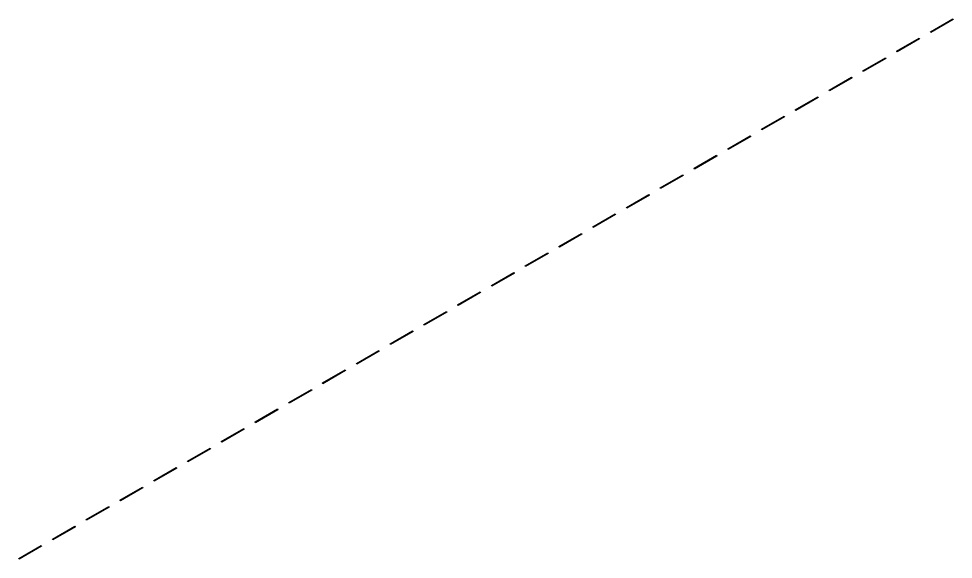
# Model space of a CAD drawing. Header units: millimetres. Extents: x -104 to 108, y -148 to 121.
# Drawn here: x 8.4 to 108.3, y -23.4 to 34.3 of the extents above; entities that cross this region are included whole.
import ezdxf

# ---------------------------------------------------------------- set-up
doc = ezdxf.new("R2010")
doc.units = ezdxf.units.MM
doc.header["$MEASUREMENT"] = 0
doc.layers.add('Capa 1', color=7, linetype='Continuous')

msp = doc.modelspace()

# ---------------------------------------------------------------- linework, layer by layer
at = {"layer": 'Capa 1', "color": 252}
for points in [[(105.8656, 32.844), (105.8656, 32.844), (108.2715, 34.2332), (108.2715, 34.2332), (108.2715, 34.2332), (108.2715, 34.2332), (108.228, 34.3084), (108.228, 34.3084), (108.228, 34.3084), (108.228, 34.3084), (105.8222, 32.9192), (105.8222, 32.9192), (105.8222, 32.9192), (105.8222, 32.9192), (105.8656, 32.844), (105.8656, 32.844)], [(102.2562, 30.7605), (102.2562, 30.7605), (104.6623, 32.1494), (104.6623, 32.1494), (104.6623, 32.1494), (104.6623, 32.1494), (104.6188, 32.2249), (104.6188, 32.2249), (104.6188, 32.2249), (104.6188, 32.2249), (102.2128, 30.8356), (102.2128, 30.8356), (102.2128, 30.8356), (102.2128, 30.8356), (102.2562, 30.7605), (102.2562, 30.7605)], [(98.6473, 28.677), (98.6473, 28.677), (101.0532, 30.0659), (101.0532, 30.0659), (101.0532, 30.0659), (101.0532, 30.0659), (101.0098, 30.1411), (101.0098, 30.1411), (101.0098, 30.1411), (101.0098, 30.1411), (98.6039, 28.7521), (98.6039, 28.7521), (98.6039, 28.7521), (98.6039, 28.7521), (98.6473, 28.677), (98.6473, 28.677)], [(95.0384, 26.5931), (95.0384, 26.5931), (97.4443, 27.9824), (97.4443, 27.9824), (97.4443, 27.9824), (97.4443, 27.9824), (97.401, 28.0575), (97.401, 28.0575), (97.401, 28.0575), (97.401, 28.0575), (94.995, 26.6683), (94.995, 26.6683), (94.995, 26.6683), (94.995, 26.6683), (95.0384, 26.5931), (95.0384, 26.5931)], [(91.4291, 24.5096), (91.4291, 24.5096), (93.835, 25.8985), (93.835, 25.8985), (93.835, 25.8985), (93.835, 25.8985), (93.7917, 25.9737), (93.7917, 25.9737), (93.7917, 25.9737), (93.7917, 25.9737), (91.3857, 24.5848), (91.3857, 24.5848), (91.3857, 24.5848), (91.3857, 24.5848), (91.4291, 24.5096), (91.4291, 24.5096)], [(87.8202, 22.4258), (87.8202, 22.4258), (90.2262, 23.815), (90.2262, 23.815), (90.2262, 23.815), (90.2262, 23.815), (90.1827, 23.8902), (90.1827, 23.8902), (90.1827, 23.8902), (90.1827, 23.8902), (87.7768, 22.5009), (87.7768, 22.5009), (87.7768, 22.5009), (87.7768, 22.5009), (87.8202, 22.4258), (87.8202, 22.4258)], [(84.2113, 20.3422), (84.2113, 20.3422), (86.6172, 21.7312), (86.6172, 21.7312), (86.6172, 21.7312), (86.6172, 21.7312), (86.5738, 21.8067), (86.5738, 21.8067), (86.5738, 21.8067), (86.5738, 21.8067), (84.1679, 20.4174), (84.1679, 20.4174), (84.1679, 20.4174), (84.1679, 20.4174), (84.2113, 20.3422), (84.2113, 20.3422)], [(80.602, 18.2587), (80.602, 18.2587), (83.008, 19.6477), (83.008, 19.6477), (83.008, 19.6477), (83.008, 19.6477), (82.9645, 19.7228), (82.9645, 19.7228), (82.9645, 19.7228), (82.9645, 19.7228), (80.5586, 18.3339), (80.5586, 18.3339), (80.5586, 18.3339), (80.5586, 18.3339), (80.602, 18.2587), (80.602, 18.2587)], [(76.9931, 16.1749), (76.9931, 16.1749), (79.399, 17.5641), (79.399, 17.5641), (79.399, 17.5641), (79.399, 17.5641), (79.3557, 17.6393), (79.3557, 17.6393), (79.3557, 17.6393), (79.3557, 17.6393), (76.9497, 16.25), (76.9497, 16.25), (76.9497, 16.25), (76.9497, 16.25), (76.9931, 16.1749), (76.9931, 16.1749)], [(73.3842, 14.0914), (73.3842, 14.0914), (75.7897, 15.4803), (75.7897, 15.4803), (75.7897, 15.4803), (75.7897, 15.4803), (75.7464, 15.5554), (75.7464, 15.5554), (75.7464, 15.5554), (75.7464, 15.5554), (73.3408, 14.1666), (73.3408, 14.1666), (73.3408, 14.1666), (73.3408, 14.1666), (73.3842, 14.0914), (73.3842, 14.0914)], [(69.7749, 12.0076), (69.7749, 12.0076), (72.1808, 13.3968), (72.1808, 13.3968), (72.1808, 13.3968), (72.1808, 13.3968), (72.1375, 13.4719), (72.1375, 13.4719), (72.1375, 13.4719), (72.1375, 13.4719), (69.7315, 12.0827), (69.7315, 12.0827), (69.7315, 12.0827), (69.7315, 12.0827), (69.7749, 12.0076), (69.7749, 12.0076)], [(66.166, 9.9241), (66.166, 9.9241), (68.572, 11.3129), (68.572, 11.3129), (68.572, 11.3129), (68.572, 11.3129), (68.5285, 11.388), (68.5285, 11.388), (68.5285, 11.388), (68.5285, 11.388), (66.1226, 9.9992), (66.1226, 9.9992), (66.1226, 9.9992), (66.1226, 9.9992), (66.166, 9.9241), (66.166, 9.9241)], [(62.5571, 7.8406), (62.5571, 7.8406), (64.9627, 9.2294), (64.9627, 9.2294), (64.9627, 9.2294), (64.9627, 9.2294), (64.9192, 9.3045), (64.9192, 9.3045), (64.9192, 9.3045), (64.9192, 9.3045), (62.5137, 7.9157), (62.5137, 7.9157), (62.5137, 7.9157), (62.5137, 7.9157), (62.5571, 7.8406), (62.5571, 7.8406)], [(58.9478, 5.7567), (58.9478, 5.7567), (61.3538, 7.1459), (61.3538, 7.1459), (61.3538, 7.1459), (61.3538, 7.1459), (61.3103, 7.221), (61.3103, 7.221), (61.3103, 7.221), (61.3103, 7.221), (58.9044, 5.8318), (58.9044, 5.8318), (58.9044, 5.8318), (58.9044, 5.8318), (58.9478, 5.7567), (58.9478, 5.7567)], [(55.3389, 3.6732), (55.3389, 3.6732), (57.7448, 5.062), (57.7448, 5.062), (57.7448, 5.062), (57.7448, 5.062), (57.7015, 5.1372), (57.7015, 5.1372), (57.7015, 5.1372), (57.7015, 5.1372), (55.2955, 3.7483), (55.2955, 3.7483), (55.2955, 3.7483), (55.2955, 3.7483), (55.3389, 3.6732), (55.3389, 3.6732)], [(51.7296, 1.5893), (51.7296, 1.5893), (54.1355, 2.9785), (54.1355, 2.9785), (54.1355, 2.9785), (54.1355, 2.9785), (54.0922, 3.0537), (54.0922, 3.0537), (54.0922, 3.0537), (54.0922, 3.0537), (51.6862, 1.6645), (51.6862, 1.6645), (51.6862, 1.6645), (51.6862, 1.6645), (51.7296, 1.5893), (51.7296, 1.5893)], [(48.1207, -0.4942), (48.1207, -0.4942), (50.5267, 0.8947), (50.5267, 0.8947), (50.5267, 0.8947), (50.5267, 0.8947), (50.4833, 0.9699), (50.4833, 0.9699), (50.4833, 0.9699), (50.4833, 0.9699), (48.0773, -0.4191), (48.0773, -0.4191), (48.0773, -0.4191), (48.0773, -0.4191), (48.1207, -0.4942), (48.1207, -0.4942)], [(44.5118, -2.5777), (44.5118, -2.5777), (46.9178, -1.1888), (46.9178, -1.1888), (46.9178, -1.1888), (46.9178, -1.1888), (46.8743, -1.1136), (46.8743, -1.1136), (46.8743, -1.1136), (46.8743, -1.1136), (44.4684, -2.5026), (44.4684, -2.5026), (44.4684, -2.5026), (44.4684, -2.5026), (44.5118, -2.5777), (44.5118, -2.5777)], [(40.9025, -4.6616), (40.9025, -4.6616), (43.3085, -3.2723), (43.3085, -3.2723), (43.3085, -3.2723), (43.3085, -3.2723), (43.265, -3.1972), (43.265, -3.1972), (43.265, -3.1972), (43.265, -3.1972), (40.8591, -4.5864), (40.8591, -4.5864), (40.8591, -4.5864), (40.8591, -4.5864), (40.9025, -4.6616), (40.9025, -4.6616)], [(37.2936, -6.7451), (37.2936, -6.7451), (39.6995, -5.3562), (39.6995, -5.3562), (39.6995, -5.3562), (39.6995, -5.3562), (39.6561, -5.281), (39.6561, -5.281), (39.6561, -5.281), (39.6561, -5.281), (37.2502, -6.6699), (37.2502, -6.6699), (37.2502, -6.6699), (37.2502, -6.6699), (37.2936, -6.7451), (37.2936, -6.7451)], [(33.6847, -8.8289), (33.6847, -8.8289), (36.0906, -7.4397), (36.0906, -7.4397), (36.0906, -7.4397), (36.0906, -7.4397), (36.0473, -7.3645), (36.0473, -7.3645), (36.0473, -7.3645), (36.0473, -7.3645), (33.6413, -8.7538), (33.6413, -8.7538), (33.6413, -8.7538), (33.6413, -8.7538), (33.6847, -8.8289), (33.6847, -8.8289)], [(30.0754, -10.9125), (30.0754, -10.9125), (32.4813, -9.5235), (32.4813, -9.5235), (32.4813, -9.5235), (32.4813, -9.5235), (32.438, -9.4484), (32.438, -9.4484), (32.438, -9.4484), (32.438, -9.4484), (30.032, -10.8373), (30.032, -10.8373), (30.032, -10.8373), (30.032, -10.8373), (30.0754, -10.9125), (30.0754, -10.9125)], [(26.4665, -12.9963), (26.4665, -12.9963), (28.8725, -11.607), (28.8725, -11.607), (28.8725, -11.607), (28.8725, -11.607), (28.829, -11.5319), (28.829, -11.5319), (28.829, -11.5319), (28.829, -11.5319), (26.4231, -12.9208), (26.4231, -12.9208), (26.4231, -12.9208), (26.4231, -12.9208), (26.4665, -12.9963), (26.4665, -12.9963)], [(22.8576, -15.0798), (22.8576, -15.0798), (25.2635, -13.6906), (25.2635, -13.6906), (25.2635, -13.6906), (25.2635, -13.6906), (25.2201, -13.6154), (25.2201, -13.6154), (25.2201, -13.6154), (25.2201, -13.6154), (22.8142, -15.0047), (22.8142, -15.0047), (22.8142, -15.0047), (22.8142, -15.0047), (22.8576, -15.0798), (22.8576, -15.0798)], [(19.2483, -17.1633), (19.2483, -17.1633), (21.6543, -15.7744), (21.6543, -15.7744), (21.6543, -15.7744), (21.6543, -15.7744), (21.6108, -15.6993), (21.6108, -15.6993), (21.6108, -15.6993), (21.6108, -15.6993), (19.2049, -17.0881), (19.2049, -17.0881), (19.2049, -17.0881), (19.2049, -17.0881), (19.2483, -17.1633), (19.2483, -17.1633)], [(15.6394, -19.2471), (15.6394, -19.2471), (18.0453, -17.8579), (18.0453, -17.8579), (18.0453, -17.8579), (18.0453, -17.8579), (18.002, -17.7828), (18.002, -17.7828), (18.002, -17.7828), (18.002, -17.7828), (15.596, -19.172), (15.596, -19.172), (15.596, -19.172), (15.596, -19.172), (15.6394, -19.2471), (15.6394, -19.2471)], [(12.0305, -21.3306), (12.0305, -21.3306), (14.4364, -19.9418), (14.4364, -19.9418), (14.4364, -19.9418), (14.4364, -19.9418), (14.3931, -19.8667), (14.3931, -19.8667), (14.3931, -19.8667), (14.3931, -19.8667), (11.9871, -21.2555), (11.9871, -21.2555), (11.9871, -21.2555), (11.9871, -21.2555), (12.0305, -21.3306), (12.0305, -21.3306)], [(8.4212, -23.4145), (8.4212, -23.4145), (10.8271, -22.0253), (10.8271, -22.0253), (10.8271, -22.0253), (10.8271, -22.0253), (10.7838, -21.9502), (10.7838, -21.9502), (10.7838, -21.9502), (10.7838, -21.9502), (8.3778, -23.3394), (8.3778, -23.3394), (8.3778, -23.3394), (8.3778, -23.3394), (8.4212, -23.4145), (8.4212, -23.4145)]]:
    msp.add_open_spline(points, degree=3, knots=[0, 0, 0, 0, 0.2, 0.2, 0.2, 0.2, 0.4, 0.4, 0.4, 0.4, 0.6, 0.6, 0.6, 0.6, 1, 1, 1, 1], dxfattribs=at)

doc.saveas('drawing.dxf')
